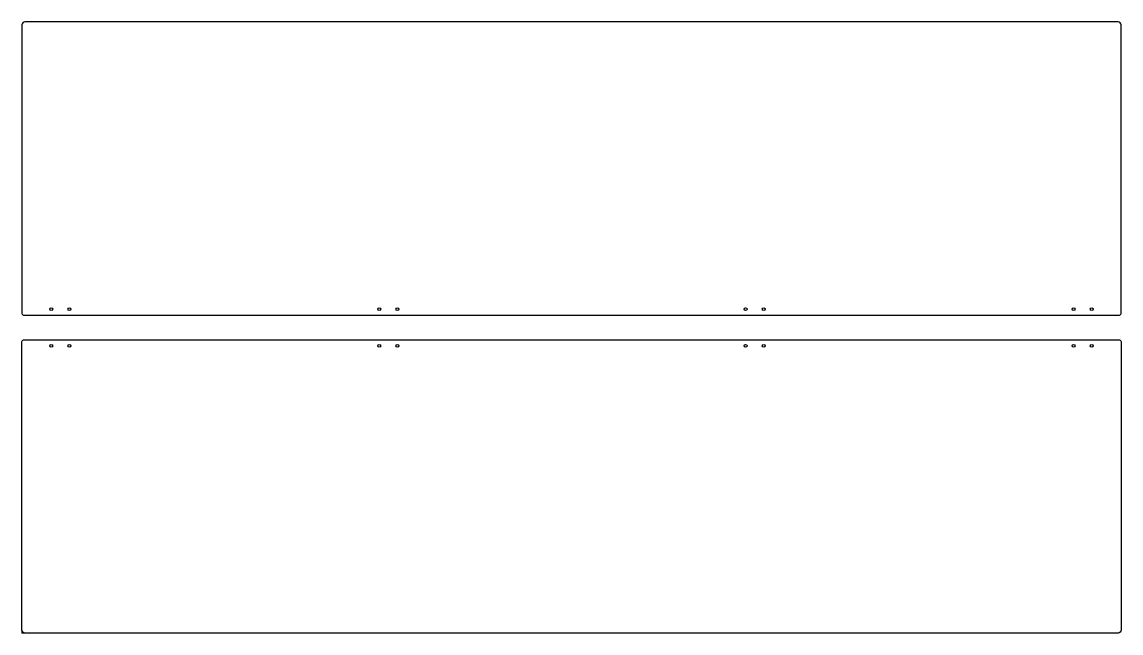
# Model space of a CAD drawing. Header units: millimetres. Extents: x 0 to 750, y 0 to 417.
import ezdxf

# ---------------------------------------------------------------- set-up
doc = ezdxf.new("R2010")
doc.units = ezdxf.units.MM

msp = doc.modelspace()

# ---------------------------------------------------------------- linework, layer by layer
for p in [(0, 2), (2, 0)]:
    msp.add_line(p, (0, 0))
for points in [[(748, 417), (2, 417, 0.414214), (0, 415), (0, 218, 0.414214), (1, 217), (749, 217, 0.414214), (750, 218), (750, 415, 0.414214)], [(748, 0), (2, 0, -0.414214), (0, 2), (0, 199, -0.414214), (1, 200), (749, 200, -0.414214), (750, 199), (750, 2, -0.414214)]]:
    msp.add_lwpolyline(points, format="xyb", close=True)
for centre in [(20, 221), (32.35, 221), (243.83, 221), (256.18, 221), (493.83, 221), (506.18, 221), (717.65, 221), (730, 221), (20, 196), (32.35, 196), (243.83, 196), (256.18, 196), (493.83, 196), (506.18, 196), (717.65, 196), (730, 196)]:
    msp.add_circle(centre, 1)

doc.saveas('drawing.dxf')
